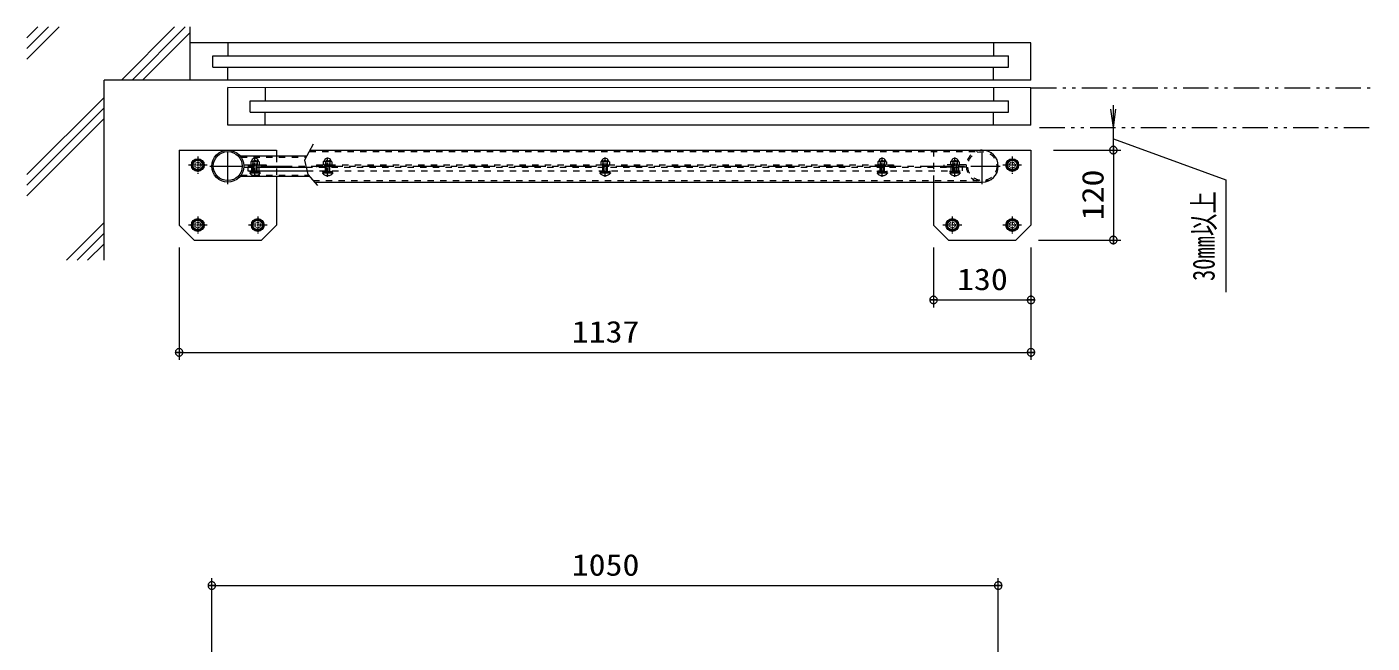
# Model space of a CAD drawing. Units: millimetres on the paper, scale 1:10. Extents: x -94 to 131, y -137 to 105.
# Drawn here: x -77.5 to 102.1, y 23 to 105.3 of the extents above; entities that cross this region are included whole.
import ezdxf
from ezdxf.enums import TextEntityAlignment as Align

# ---------------------------------------------------------------- set-up
doc = ezdxf.new("R2010")
doc.units = ezdxf.units.MM
for name, pattern in [('USER2', [6.773333, 4.233333, -0.846667, 0.846667, -0.846667]), ('USER3', [1.693333, 0.846667, -0.846667]), ('USER4', [6.773333, 3.386667, -0.846667, 0.423333, -0.846667, 0.423333, -0.846667])]:
    doc.linetypes.add(name, pattern=pattern)
for name, color, linetype, lineweight in [('0-1_躯体', 4, 'USER3', 9), ('0-2_仕上', 6, 'Continuous', 5), ('0-3_建具', 2, 'Continuous', 9), ('0-4_その他', 7, 'Continuous', 9), ('0-6_ハッチ', 4, 'USER2', 9), ('0-7', 7, 'Continuous', 9), ('0-8', 4, 'Continuous', 9), ('F-F_F-Fﾚｲﾔ', 7, 'Continuous', 18)]:
    doc.layers.add(name, color=color, linetype=linetype, lineweight=lineweight)
doc.styles.add('ＭＳ ゴシック', font='')
doc.styles.get('ＭＳ ゴシック').set_extended_font_data('MS Gothic')

# ---------------------------------------------------------------- blocks, each defined once
blk = doc.blocks.new('_DotSmall')
at = {"layer": 'F-F_F-Fﾚｲﾔ'}
for points in [[(0.125, 0), (0.124, 0.0157), (0.1211, 0.0311), (0.1162, 0.046), (0.1095, 0.0602), (0.1011, 0.0735), (0.0911, 0.0856), (0.0797, 0.0963), (0.067, 0.1055), (0.0532, 0.1131), (0.0386, 0.1189), (0.0234, 0.1228), (0.0078, 0.1248), (-0.0078, 0.1248), (-0.0234, 0.1228), (-0.0386, 0.1189), (-0.0532, 0.1131), (-0.067, 0.1055), (-0.0797, 0.0963), (-0.0911, 0.0856), (-0.1011, 0.0735), (-0.1095, 0.0602), (-0.1162, 0.046), (-0.1211, 0.0311), (-0.124, 0.0157), (-0.125, 0), (0, 0)], [(-0.125, 0), (-0.124, -0.0157), (-0.1211, -0.0311), (-0.1162, -0.046), (-0.1095, -0.0602), (-0.1011, -0.0735), (-0.0911, -0.0856), (-0.0797, -0.0963), (-0.067, -0.1055), (-0.0532, -0.1131), (-0.0386, -0.1189), (-0.0234, -0.1228), (-0.0078, -0.1248), (0.0078, -0.1248), (0.0234, -0.1228), (0.0386, -0.1189), (0.0532, -0.1131), (0.067, -0.1055), (0.0797, -0.0963), (0.0911, -0.0856), (0.1011, -0.0735), (0.1095, -0.0602), (0.1162, -0.046), (0.1211, -0.0311), (0.124, -0.0157), (0.125, 0), (0, 0)]]:
    blk.add_lwpolyline(points, close=True, dxfattribs=at)
blk = doc.blocks.new('アンカー2')
at = {"layer": '0-3_建具', "color": 4, "linetype": 'USER2'}
for p, q in [((12.51, 0), (-12.51, 0)), ((0, 11.5), (0, -11.5))]:
    blk.add_line(p, q, dxfattribs=at)
at = {"layer": '0-3_建具'}
blk.add_line((3.75, 6.5), (-3.75, 6.5), dxfattribs=at)
for points in [[(-3.75, 6.5), (-7.51, 0), (-3.75, -6.5), (3.75, -6.5)], [(3.75, -6.5), (7.51, 0), (3.75, 6.5)]]:
    blk.add_lwpolyline(points, dxfattribs=at)
for radius in [8.5, 7.7, 6.5]:
    blk.add_circle((0, 0), radius, dxfattribs=at)
at = {"layer": '0-3_建具', "linetype": 'USER3'}
blk.add_circle((0, 0), 4, dxfattribs=at)
blk = doc.blocks.new('ビス2')
at = {"layer": '0-3_建具'}
for p, q in [((-4.5, 6.66), (-5.77, 5.92)), ((-5.77, 5.92), (-5.77, 2.08)), ((-4.77, 1.5), (-5.77, 2.08)), ((-4.77, 6.5), (4.77, 6.5)), ((-4.25, 7.09), (-4.25, 7.48)), ((-3, -6.5), (-3, 1.5)), ((-2.89, 5.92), (-2.89, 2.08)), ((-2.13, -6.5), (-2.13, 1.5)), ((2.13, -6.5), (2.13, 1.5)), ((2.89, 5.92), (2.89, 2.08)), ((3, -6.5), (3, 1.5)), ((4.25, 7.48), (4.25, 7.09)), ((4.5, 6.66), (5.77, 5.92)), ((4.77, 1.5), (5.77, 2.08)), ((5.77, 5.92), (5.77, 2.08)), ((-7, -9), (-7, -9.41)), ((7, -9), (-7, -9)), ((-6.1, -9), (-6.1, -7.5)), ((-2, -9), (-2, -7.5)), ((-1, -9), (-1, -7.5)), ((0.48, -12.07), (-0.48, -12.07)), ((-0.48, -12.69), (-0.48, -12.07)), ((0.48, -12.69), (0.48, -12.07)), ((6.1, -9), (6.1, -7.5)), ((6.5, -7.5), (6.5, -6.5))]:
    blk.add_line(p, q, dxfattribs=at)
at = {"layer": '0-3_建具', "linetype": 'USER3'}
for p, q in [((3, 7), (-3, 7)), ((-3, 1.5), (-3, 7)), ((-2.13, 1.5), (-2.13, 7)), ((2.13, 1.5), (2.13, 7)), ((3, 1.5), (3, 7))]:
    blk.add_line(p, q, dxfattribs=at)
at = {"layer": '0-3_建具', "color": 3, "linetype": 'USER2'}
blk.add_line((0, -14.33), (0, 11.34), dxfattribs=at)
at = {"layer": '0-3_建具'}
for points in [[(7, -9), (7, -9.41), (-7, -9.41)], [(6.5, -7.5), (-6.5, -7.5), (-6.5, -6.5)]]:
    blk.add_lwpolyline(points, dxfattribs=at)
for centre, radius, start, end in [((-4.77, 3.14), 3.36, 55.84544, 90), ((-4.77, 4.86), 3.36, 270, 304.15456), ((-4.75, 7.09), 0.5, 300.0011, 0), ((0, 6), 4.5, 19.18785, 160.81424), ((0, -0.99), 7.49, 67.32349, 112.67651), ((0, 8.99), 7.49, 247.32349, 292.67651), ((4.77, 3.14), 3.36, 90, 124.15456), ((4.77, 4.86), 3.36, 235.84544, 270), ((4.75, 7.09), 0.5, 180, 239.9989), ((0, -3.6), 9.1, 219.71515, 266.98228), ((0, -3.6), 9.1, 273.01741, 320.28485)]:
    blk.add_arc(centre, radius, start, end, dxfattribs=at)

msp = doc.modelspace()

# ---------------------------------------------------------------- linework, layer by layer
at = {"layer": '0-1_躯体', "linetype": 'Continuous'}
for p, q in [((-49.047, 88.051), (-40.148, 88.051)), ((-39.693, 88.826), (50.037, 88.826)), ((-49.047, 85.331), (-39.788, 85.331)), ((-39.115, 84.556), (50.037, 84.556))]:
    msp.add_line(p, q, dxfattribs=at)
at = {"layer": '0-1_躯体'}
for p, q in [((-39.793, 88.626), (49.135, 88.626)), ((-48.934, 87.901), (-40.23, 87.901)), ((-48.934, 85.481), (-39.919, 85.481)), ((-39.289, 84.756), (50.939, 84.756))]:
    msp.add_line(p, q, dxfattribs=at)
at = {"layer": '0-1_躯体', "color": 3, "linetype": 'Continuous'}
for p, q in [((-48.558, 86.841), (-48.558, 86.541)), ((-48.558, 86.541), (-47.358, 86.541)), ((-47.558, 86.841), (-47.558, 86.541)), ((-46.758, 86.541), (-45.558, 86.541)), ((-46.558, 86.841), (-46.558, 86.541))]:
    msp.add_line(p, q, dxfattribs=at)
at = {"layer": '0-1_躯体', "color": 3}
for p, q in [((-38.828, 86.841), (-38.828, 86.541)), ((-38.828, 86.841), (38.172, 86.841)), ((38.172, 86.841), (38.172, 86.541)), ((46.087, 86.541), (44.887, 86.541)), ((45.887, 86.841), (45.887, 86.541)), ((47.887, 86.541), (46.687, 86.541)), ((46.887, 86.841), (46.887, 86.541)), ((47.887, 86.841), (47.887, 86.541))]:
    msp.add_line(p, q, dxfattribs=at)
at = {"layer": '0-1_躯体', "color": 7, "linetype": 'Continuous'}
msp.add_lwpolyline([(-39.303, 89.601), (-40.467, 87.467), (-40.014, 85.591), (-38.722, 84.104)], dxfattribs=at)
at = {"layer": '0-1_躯体', "color": 3, "linetype": 'Continuous'}
msp.add_lwpolyline([(-48.558, 86.841), (-45.558, 86.841), (-45.558, 86.541)], dxfattribs=at)
at = {"layer": '0-1_躯体', "color": 3}
msp.add_lwpolyline([(47.887, 86.841), (44.887, 86.841), (44.887, 86.541)], dxfattribs=at)
at = {"layer": '0-1_躯体', "linetype": 'Continuous'}
for radius in [2.135, 1.935]:
    msp.add_circle((-50.693, 86.691), radius, dxfattribs=at)
at = {"layer": '0-1_躯体'}
msp.add_circle((50.037, 86.691), 1.935, dxfattribs=at)
msp.add_arc((50.037, 86.691), 2.135, 90, 270, dxfattribs=at)
at = {"layer": '0-1_躯体', "linetype": 'Continuous'}
msp.add_arc((50.037, 86.691), 2.135, 270, 90, dxfattribs=at)
at = {"layer": '0-2_仕上'}
for p, q in [((-48.028, 86.541), (-48.028, 86.041)), ((-48.028, 86.541), (-47.358, 86.541)), ((-47.528, 86.541), (-47.528, 86.041)), ((-46.758, 86.541), (-40.243, 86.541)), ((-46.528, 86.541), (-46.528, 86.041)), ((-48.028, 86.041), (-40.123, 86.041))]:
    msp.add_line(p, q, dxfattribs=at)
at = {"layer": '0-2_仕上', "linetype": 'USER3'}
for p, q in [((-40.243, 86.541), (47.357, 86.541)), ((45.857, 86.541), (45.857, 86.041)), ((46.857, 86.541), (46.857, 86.041)), ((47.357, 86.541), (47.357, 86.041)), ((-40.123, 86.041), (47.357, 86.041))]:
    msp.add_line(p, q, dxfattribs=at)
at = {"layer": '0-4_その他'}
for p, q in [((67.537, 91.826), (67.211, 94.305)), ((67.537, 88.826), (67.537, 94.826)), ((67.537, 91.826), (67.863, 94.305)), ((67.537, 90.326), (82.572, 84.854)), ((59.537, 88.826), (68.537, 88.826)), ((67.537, 88.826), (67.537, 76.826)), ((82.572, 84.854), (82.572, 69.854)), ((-57.193, 75.826), (-57.193, 60.826)), ((43.537, 75.826), (43.537, 67.826)), ((56.537, 75.826), (56.537, 60.826)), ((57.537, 76.826), (68.537, 76.826)), ((43.537, 68.826), (56.537, 68.826)), ((-57.193, 61.826), (56.537, 61.826)), ((-52.828, 9.691), (-52.828, 31.691)), ((-52.828, 30.691), (52.172, 30.691)), ((52.172, 9.691), (52.172, 31.691))]:
    msp.add_line(p, q, dxfattribs=at)
at = {"layer": '0-6_ハッチ'}
for p, q in [((-50.693, 84.291), (-50.693, 89.091)), ((50.037, 84.291), (50.037, 89.091)), ((-53.093, 86.691), (52.437, 86.691))]:
    msp.add_line(p, q, dxfattribs=at)
at = {"layer": '0-7'}
for p, q in [((-73.219, 105.278), (-77.508, 100.989)), ((-74.634, 105.278), (-77.508, 102.403)), ((-76.048, 105.278), (-77.508, 103.817)), ((-57.782, 105.273), (-64.89, 98.171)), ((-56.368, 105.273), (-63.476, 98.17)), ((-62.059, 98.172), (-55.693, 104.533)), ((-55.693, 98.172), (-55.693, 105.272)), ((56.537, 103.166), (-55.693, 103.172)), ((-50.693, 103.172), (-50.693, 101.422)), ((51.537, 103.166), (51.537, 101.416)), ((56.537, 98.166), (56.537, 103.166)), ((-52.693, 99.922), (-52.693, 101.422)), ((-52.693, 101.422), (53.537, 101.416)), ((53.537, 99.916), (53.537, 101.416)), ((-52.693, 99.922), (53.537, 99.916)), ((-50.693, 98.172), (-50.693, 99.922)), ((51.537, 98.166), (51.537, 99.916)), ((-67.193, 74.126), (-67.193, 98.172)), ((56.537, 98.166), (-67.193, 98.172)), ((-50.693, 92.166), (-50.693, 97.166)), ((56.537, 97.165), (-50.693, 97.166)), ((-45.693, 97.166), (-45.693, 95.416)), ((51.537, 97.165), (51.537, 95.415)), ((56.537, 92.165), (56.537, 97.165)), ((-67.193, 95.867), (-77.508, 85.552)), ((-47.693, 93.916), (-47.693, 95.416)), ((-47.693, 95.416), (53.537, 95.415)), ((53.537, 93.915), (53.537, 95.415)), ((-67.193, 94.453), (-77.508, 84.137)), ((-47.693, 93.916), (53.537, 93.915)), ((-45.693, 92.166), (-45.693, 93.916)), ((51.537, 92.165), (51.537, 93.915)), ((-67.193, 93.039), (-77.508, 82.723)), ((56.537, 92.165), (-50.693, 92.166)), ((-67.193, 79.161), (-72.227, 74.126)), ((-67.193, 77.746), (-70.813, 74.126)), ((-67.193, 76.332), (-69.399, 74.126))]:
    msp.add_line(p, q, dxfattribs=at)
at = {"layer": '0-7', "linetype": 'USER4'}
for p, q in [((56.537, 97.165), (102.037, 97.165)), ((57.677, 91.825), (102.077, 91.825))]:
    msp.add_line(p, q, dxfattribs=at)
at = {"layer": '0-8', "linetype": 'USER3'}
for p, q in [((-44.193, 88.051), (-44.193, 85.331)), ((43.537, 88.826), (43.537, 84.556))]:
    msp.add_line(p, q, dxfattribs=at)
at = {"layer": '0-8'}
for p, q in [((43.537, 88.826), (56.537, 88.826)), ((-44.193, 85.331), (-44.193, 78.826)), ((43.537, 84.556), (43.537, 78.826)), ((-44.193, 78.826), (-46.193, 76.826)), ((43.537, 78.826), (45.537, 76.826)), ((45.537, 76.826), (54.537, 76.826))]:
    msp.add_line(p, q, dxfattribs=at)
for points in [[(-57.193, 88.826), (-57.193, 78.826), (-55.193, 76.826), (-46.193, 76.826)], [(-57.193, 88.826), (-44.193, 88.826), (-44.193, 88.051)], [(56.537, 88.826), (56.537, 78.826), (54.537, 76.826)]]:
    msp.add_lwpolyline(points, dxfattribs=at)

# ---------------------------------------------------------------- block references
at = {"layer": '0-1_躯体', "xscale": 0.1, "yscale": 0.1}
for p in [(-47.058, 86.691), (-37.358, 86.691), (-0.313, 86.691), (36.687, 86.691), (46.387, 86.691)]:
    msp.add_blockref('ビス2', p, dxfattribs=at)
at = {"layer": '0-3_建具', "xscale": 0.1, "yscale": 0.1}
for p in [(-54.693, 86.826), (54.037, 86.826), (-54.693, 78.826), (-46.693, 78.826), (46.037, 78.826), (54.037, 78.826)]:
    msp.add_blockref('アンカー2', p, dxfattribs=at)
at = {"layer": '0-4_その他', "xscale": 4, "yscale": 4}
for p, rotation in [((67.537, 88.826), 90), ((67.537, 76.826), 270), ((43.537, 68.826), 180), ((-57.193, 61.826), 180), ((-52.828, 30.691), 180)]:
    msp.add_blockref('_DotSmall', p, dxfattribs=dict(at, rotation=rotation))
for p in [(56.537, 68.826), (56.537, 61.826), (52.172, 30.691)]:
    msp.add_blockref('_DotSmall', p, dxfattribs=at)

# ---------------------------------------------------------------- texts
at = {"layer": '0-4_その他', "color": 2, "style": 'ＭＳ ゴシック'}
for s, height, width, p in [('120', 2.889, 1.15, (67.092, 79.451)), ('30㎜以上', 2.933, 0.75, (81.936, 71.354))]:
    msp.add_text(s, height=height, rotation=90, dxfattribs=dict(at, width=width)).set_placement(p, align=Align.BOTTOM_LEFT)
at = {"layer": '0-4_その他', "color": 2, "style": 'ＭＳ ゴシック', "width": 1.15}
for s, p in [('130', (46.662, 69.271)), ('1137', (-4.774, 62.271)), ('1050', (-4.774, 31.136))]:
    msp.add_text(s, height=2.889, dxfattribs=at).set_placement(p, align=Align.BOTTOM_LEFT)

doc.saveas('drawing.dxf')
